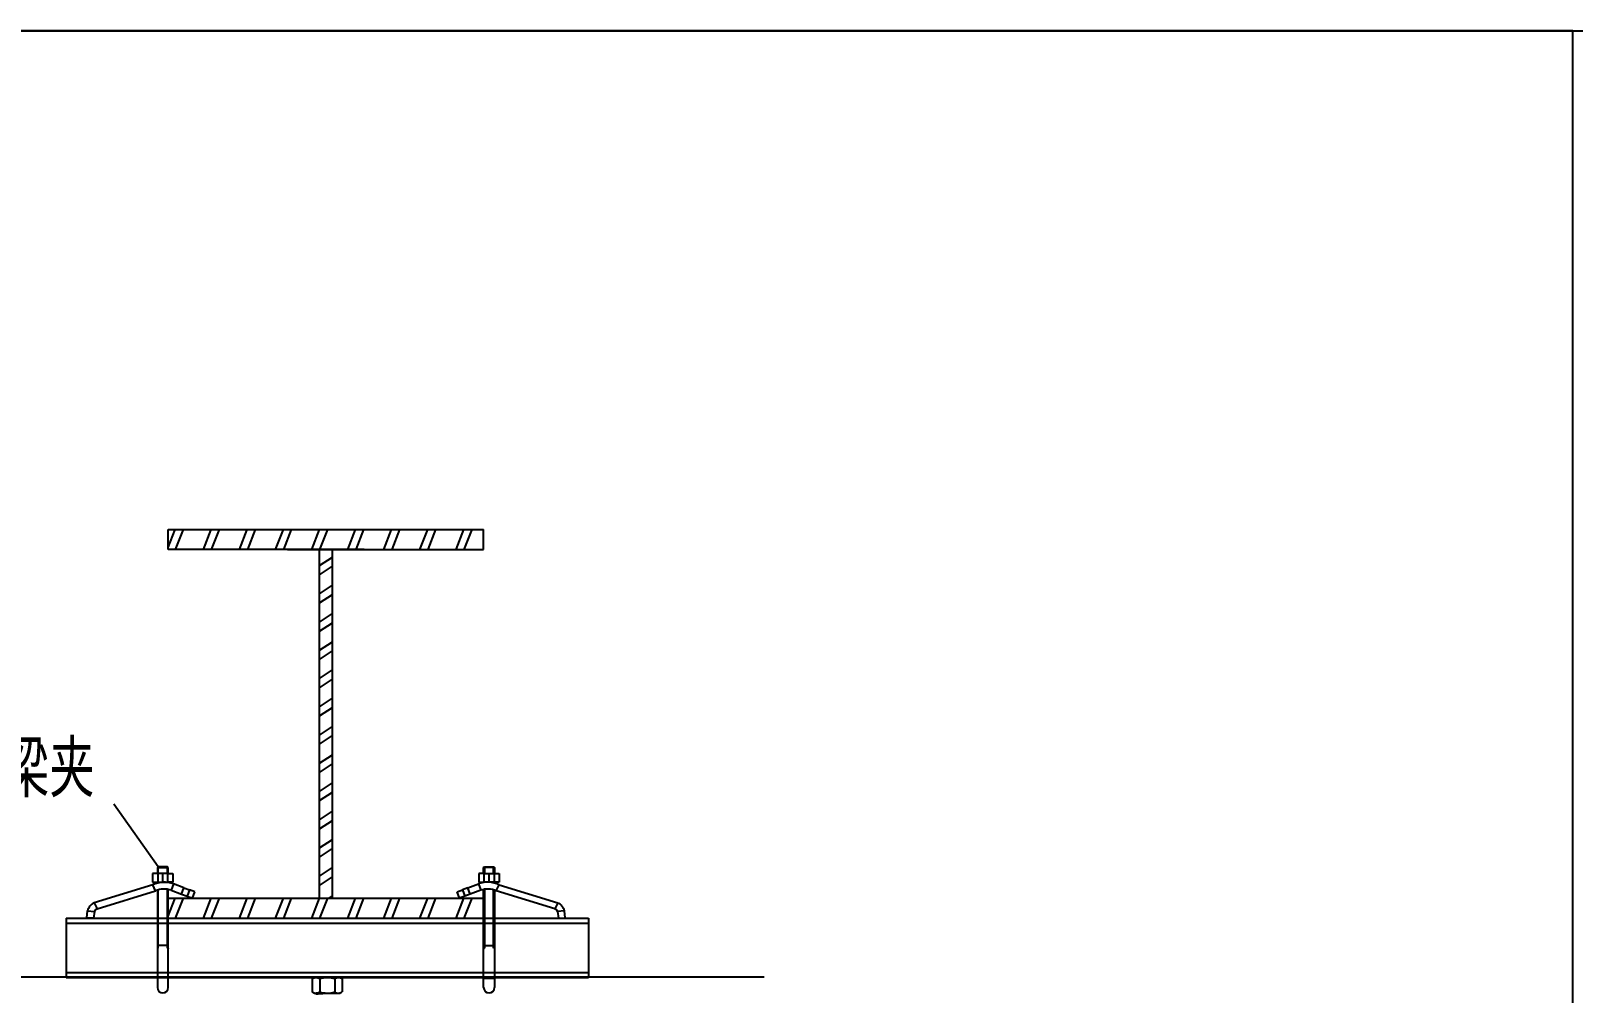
# Model space of a CAD drawing. Extents: x 1725261 to 1937680, y 860327 to 1571294.
# Drawn here: x 1829847 to 1840717, y 1216145 to 1222928 of the extents above; entities that cross this region are included whole.
import ezdxf

# ---------------------------------------------------------------- set-up
doc = ezdxf.new("R2010")
doc.units = 0
doc.header["$LTSCALE"] = 1000
doc.header["$MEASUREMENT"] = 0
doc.layers.add('W_DIM', color=4, linetype='Continuous')
doc.layers.add('walraven', color=7, linetype='Continuous')
doc.styles.get("Standard").update_dxf_attribs({"font": 'gbenor.shx', "bigfont": 'gbcbig.shx'})
doc.styles.add('wwp100', font='txt.shx', dxfattribs={"width": 0.7, "height": 400, "bigfont": 'hztxt.shx'})
doc.dimstyles.get("Standard").update_dxf_attribs({"dimtxt": 0.18, "dimasz": 0.18, "dimexe": 0.18, "dimexo": 0.0625, "dimgap": 0.09, "dimtad": 0, "dimtih": 1, "dimtoh": 1, "dimdec": 4, "dimzin": 0, "dimdsep": 46, "dimtxsty": 'Standard', "dimcen": 0.09, "dimadec": 0, "dimazin": 0, "dimtfac": 1, "dimtdec": 4, "dimtofl": 0, "dimtmove": 0, "dimatfit": 3, "dimfxl": 0, "dimtolj": 1, "dimtzin": 0, "dimarcsym": 0})

msp = doc.modelspace()

# ---------------------------------------------------------------- linework, layer by layer
at = {"color": 7}
for p, q in [((1816638.2, 1222928.1), (1863455.1, 1222928.1)), ((1840715.3, 1222928.1), (1816638.2, 1222928.1)), ((1840715.3, 1205507.8), (1840715.3, 1222928.1)), ((1840715.3, 1205507.8), (1840715.3, 1222928.1)), ((1840715.3, 1205507.8), (1840715.3, 1222928.1)), ((1830094.8, 1216673.3), (1830094.8, 1216255.9)), ((1830815, 1216673.3), (1833038.1, 1216673.3)), ((1833776.7, 1216673.3), (1833776.7, 1216255.9)), ((1831844.1, 1216145.9), (1832027.3, 1216145.9))]:
    msp.add_line(p, q, dxfattribs=at)
for p, q in [((1830815, 1219287.5), (1830863.7, 1219414.2)), ((1830815, 1219414.2), (1833038.1, 1219414.2)), ((1830815, 1219271.7), (1830815, 1219414.2)), ((1830866.8, 1219271.7), (1830921.6, 1219414.2)), ((1831063.2, 1219271.7), (1831118, 1219414.2)), ((1831121.1, 1219271.7), (1831175.9, 1219414.2)), ((1831317.5, 1219271.7), (1831372.3, 1219414.2)), ((1831375.4, 1219271.7), (1831430.2, 1219414.2)), ((1831571.8, 1219271.7), (1831626.6, 1219414.2)), ((1831629.7, 1219271.7), (1831684.5, 1219414.2)), ((1831826.1, 1219271.7), (1831881, 1219414.2)), ((1831884, 1219271.7), (1831938.9, 1219414.2)), ((1832080.4, 1219271.7), (1832135.3, 1219414.2)), ((1832138.4, 1219271.7), (1832193.2, 1219414.2)), ((1832334.8, 1219271.7), (1832389.6, 1219414.2)), ((1832392.7, 1219271.7), (1832447.5, 1219414.2)), ((1832589.1, 1219271.7), (1832643.9, 1219414.2)), ((1832647, 1219271.7), (1832701.8, 1219414.2)), ((1832843.4, 1219271.7), (1832898.2, 1219414.2)), ((1832901.3, 1219271.7), (1832956.1, 1219414.2)), ((1833038.1, 1219271.7), (1833038.1, 1219414.2)), ((1831881, 1216815.8), (1831881, 1219271.7)), ((1831972.1, 1216815.8), (1831972.1, 1219271.7)), ((1831881, 1219159.1), (1831972.1, 1219219.3)), ((1831881, 1219094.5), (1831972.1, 1219154.6)), ((1831881, 1218960.1), (1831972.1, 1219020.2)), ((1831881, 1218895.5), (1831972.1, 1218955.6)), ((1831881, 1218761), (1831972.1, 1218821.2)), ((1831881, 1218696.4), (1831972.1, 1218756.6)), ((1831881, 1218562), (1831972.1, 1218622.2)), ((1831881, 1218497.4), (1831972.1, 1218557.6)), ((1831881, 1218363), (1831972.1, 1218423.2)), ((1831881, 1218298.4), (1831972.1, 1218358.5)), ((1831881, 1218164), (1831972.1, 1218224.1)), ((1831881, 1218099.4), (1831972.1, 1218159.5)), ((1831881, 1217964.9), (1831972.1, 1218025.1)), ((1831881, 1217900.3), (1831972.1, 1217960.5)), ((1831881, 1217765.9), (1831972.1, 1217826.1)), ((1831881, 1217701.3), (1831972.1, 1217761.5)), ((1831881, 1217566.9), (1831972.1, 1217627.1)), ((1831881, 1217502.3), (1831972.1, 1217562.4)), ((1831881, 1217367.9), (1831972.1, 1217428)), ((1831881, 1217303.3), (1831972.1, 1217363.4)), ((1831881, 1217168.8), (1831972.1, 1217229)), ((1831881, 1217104.2), (1831972.1, 1217164.4)), ((1831881, 1216969.8), (1831972.1, 1217030)), ((1831881, 1216905.2), (1831972.1, 1216965.4)), ((1830815, 1216815.8), (1833038.1, 1216815.8)), ((1830815, 1216689.1), (1830863.7, 1216815.8)), ((1830866.8, 1216673.3), (1830921.6, 1216815.8)), ((1831063.2, 1216673.3), (1831118, 1216815.8)), ((1831121.1, 1216673.3), (1831175.9, 1216815.8)), ((1831317.5, 1216673.3), (1831372.3, 1216815.8)), ((1831375.4, 1216673.3), (1831430.2, 1216815.8)), ((1831571.8, 1216673.3), (1831626.6, 1216815.8)), ((1831629.7, 1216673.3), (1831684.5, 1216815.8)), ((1831826.1, 1216673.3), (1831881, 1216815.8)), ((1831884, 1216673.3), (1831938.9, 1216815.8)), ((1831949.2, 1216815.8), (1831972.1, 1216831)), ((1832080.4, 1216673.3), (1832135.3, 1216815.8)), ((1832138.4, 1216673.3), (1832193.2, 1216815.8)), ((1832334.8, 1216673.3), (1832389.6, 1216815.8)), ((1832392.7, 1216673.3), (1832447.5, 1216815.8)), ((1832589.1, 1216673.3), (1832643.9, 1216815.8)), ((1832647, 1216673.3), (1832701.8, 1216815.8)), ((1832843.4, 1216673.3), (1832898.2, 1216815.8)), ((1832901.3, 1216673.3), (1832956.1, 1216815.8))]:
    msp.add_line(p, q)
at = {"linetype": 'Continuous'}
for p, q in [((1830094.8, 1216673.3), (1833776.7, 1216673.3)), ((1830094.8, 1216637.6), (1833776.7, 1216637.6)), ((1830094.8, 1216291.5), (1833776.7, 1216291.5)), ((1830094.8, 1216255.9), (1833776.7, 1216255.9)), ((1831829.9, 1216247.7), (1831844.1, 1216255.9)), ((1831829.9, 1216247.7), (1831829.9, 1216154.1)), ((1831844.1, 1216255.9), (1832027.3, 1216255.9)), ((1831882.8, 1216247.7), (1831882.8, 1216154.1)), ((1831988.6, 1216247.7), (1831988.6, 1216154.1)), ((1832041.5, 1216247.7), (1832027.3, 1216255.9)), ((1832041.5, 1216247.7), (1832041.5, 1216154.1)), ((1831844.1, 1216145.9), (1831829.9, 1216154.1)), ((1832027.3, 1216145.9), (1832041.5, 1216154.1))]:
    msp.add_line(p, q, dxfattribs=at)
at = {"color": 2}
msp.add_line((1822621.6, 1216259.7), (1835014.3, 1216259.7), dxfattribs=at)
at = {"linetype": 'Continuous'}
for centre, start, end in [((1831856.5, 1216187.1), 262.59836, 263.36614), ((1832014.9, 1216187.1), 276.63385, 277.40314)]:
    msp.add_arc(centre, 41.2, start, end, dxfattribs=at)
for points, knots in [([(1831829.9, 1216247.7), (1831834.1, 1216250.1), (1831842.5, 1216254.2), (1831851.9, 1216255.9), (1831856.4, 1216255.9)], [0, 0, 0, 0, 0.5149312, 1, 1, 1, 1]), ([(1831856.4, 1216255.9), (1831860.9, 1216255.9), (1831870.2, 1216254.2), (1831878.7, 1216250.1), (1831882.8, 1216247.7)], [0, 0, 0, 0, 0.4850688, 1, 1, 1, 1]), ([(1831988.6, 1216247.7), (1831992.8, 1216250.1), (1832001.2, 1216254.2), (1832010.5, 1216255.9), (1832015.1, 1216255.9)], [0, 0, 0, 0, 0.5149312, 1, 1, 1, 1]), ([(1832015.1, 1216255.9), (1832019.6, 1216255.9), (1832028.9, 1216254.2), (1832037.3, 1216250.1), (1832041.5, 1216247.7)], [0, 0, 0, 0, 0.4850688, 1, 1, 1, 1]), ([(1831829.9, 1216154.1), (1831831.7, 1216153.1), (1831838.3, 1216149.5), (1831845.6, 1216147), (1831851.2, 1216146.3)], [0, 0, 0, 0, 0.2607399, 1, 1, 1, 1]), ([(1831994.6, 1216145.9), (1831989.1, 1216145.6), (1831966.2, 1216144.5), (1831927.4, 1216142.5), (1831888.8, 1216141), (1831865, 1216139), (1831856.9, 1216138.4), (1831854.4, 1216137.6)], [0.11280276, 0.11280276, 0.11280276, 0.11280276, 0.21833993, 0.54637953, 0.84847065, 0.94881238, 1, 1, 1, 1]), ([(1831856.4, 1216145.9), (1831860.9, 1216145.9), (1831870.2, 1216147.6), (1831878.7, 1216151.7), (1831882.8, 1216154.1)], [0, 0, 0, 0, 0.4850688, 1, 1, 1, 1]), ([(1831921.9, 1216145.9), (1831917.6, 1216145.7), (1831895.9, 1216144.9), (1831874.2, 1216144.6), (1831857.1, 1216141.8)], [0.58681215, 0.58681215, 0.58681215, 0.58681215, 0.66875117, 1, 1, 1, 1]), ([(1831988.6, 1216154.1), (1831992.8, 1216151.7), (1832001.2, 1216147.6), (1832010.5, 1216145.9), (1832015.1, 1216145.9)], [0, 0, 0, 0, 0.5149312, 1, 1, 1, 1]), ([(1832020.2, 1216146.3), (1832022.1, 1216146.5), (1832029.5, 1216148), (1832036.5, 1216151.2), (1832041.5, 1216154.1)], [0, 0, 0, 0, 0.2413187, 1, 1, 1, 1])]:
    msp.add_open_spline(points, degree=3, knots=knots, dxfattribs=at)
for points in [[(1831882.8, 1216247.7), (1831900, 1216252.6), (1831917.9, 1216255.9), (1831935.7, 1216255.9)], [(1831935.7, 1216255.9), (1831953.6, 1216255.9), (1831971.5, 1216252.6), (1831988.6, 1216247.7)], [(1831872.8, 1216145.9), (1831867.8, 1216145.5), (1831862.9, 1216145), (1831857.9, 1216144.2)], [(1831882.8, 1216154.1), (1831900, 1216149.2), (1831917.9, 1216145.9), (1831935.7, 1216145.9)], [(1831935.7, 1216145.9), (1831953.6, 1216145.9), (1831971.5, 1216149.2), (1831988.6, 1216154.1)]]:
    msp.add_open_spline(points, degree=3, dxfattribs=at)
at = {"layer": 'walraven'}
for p, q in [((1832197.1, 1219271.7), (1830815, 1219271.7)), ((1831656, 1219271.7), (1833038.1, 1219271.7))]:
    msp.add_line(p, q, dxfattribs=at)
at = {"layer": 'walraven', "color": 7, "linetype": 'Continuous'}
for p, q in [((1830740.9, 1216989), (1830705, 1216989)), ((1830705, 1216989), (1830705, 1216926.9)), ((1830743.3, 1217036.3), (1830738.5, 1217031.5)), ((1830738.5, 1217031.5), (1830738.5, 1216989)), ((1830740.9, 1216989), (1830740.9, 1216926.9)), ((1830812.6, 1216989), (1830740.9, 1216989)), ((1830810.2, 1217036.3), (1830743.3, 1217036.3)), ((1830815, 1217031.5), (1830810.2, 1217036.3)), ((1830812.6, 1216926.9), (1830812.6, 1216989)), ((1830812.6, 1216989), (1830848.5, 1216989)), ((1830815, 1216989), (1830815, 1217031.5)), ((1830848.5, 1216989), (1830848.5, 1216926.9)), ((1833040.5, 1216989), (1833004.6, 1216989)), ((1833004.6, 1216989), (1833004.6, 1216926.9)), ((1833038.1, 1217031.5), (1833042.9, 1217036.3)), ((1833038.1, 1216989), (1833038.1, 1217031.5)), ((1833040.5, 1216926.9), (1833040.5, 1216989)), ((1833040.5, 1216989), (1833112.2, 1216989)), ((1833042.9, 1217036.3), (1833109.8, 1217036.3)), ((1833109.8, 1217036.3), (1833114.6, 1217031.5)), ((1833112.2, 1216989), (1833112.2, 1216926.9)), ((1833112.2, 1216989), (1833148.1, 1216989)), ((1833114.6, 1217031.5), (1833114.6, 1216989)), ((1833148.1, 1216989), (1833148.1, 1216926.9)), ((1830705.6, 1216908.9), (1830293.2, 1216782.8)), ((1830313.4, 1216739.5), (1830725.8, 1216865.6)), ((1830705, 1216926.9), (1830740.9, 1216926.9)), ((1830738.5, 1216926.9), (1830738.5, 1216920.7)), ((1830738.5, 1216870.8), (1830738.5, 1216233.3)), ((1830740.9, 1216926.9), (1830812.6, 1216926.9)), ((1830745.1, 1216920.7), (1830745.1, 1216926.8)), ((1830745.1, 1216462.7), (1830745.1, 1216870.8)), ((1830808.4, 1216924.7), (1830808.4, 1216926.8)), ((1830808.4, 1216876.2), (1830808.4, 1216462.7)), ((1830848.5, 1216926.9), (1830812.6, 1216926.9)), ((1830815, 1216926.9), (1830815, 1216924.7)), ((1830815, 1216233.3), (1830815, 1216876.2)), ((1830835.5, 1216870.4), (1830909.6, 1216843.4)), ((1830926, 1216888.3), (1830851.8, 1216915.3)), ((1830926, 1216888.3), (1830964.9, 1216874.2)), ((1831001.9, 1216860.7), (1830964.9, 1216874.2)), ((1832851.2, 1216860.7), (1832888.2, 1216874.2)), ((1832927.1, 1216888.3), (1832888.2, 1216874.2)), ((1832927.1, 1216888.3), (1833001.2, 1216915.3)), ((1833017.6, 1216870.4), (1832943.4, 1216843.4)), ((1833004.6, 1216926.9), (1833040.5, 1216926.9)), ((1833038.1, 1216926.9), (1833038.1, 1216924.7)), ((1833038.1, 1216233.3), (1833038.1, 1216876.2)), ((1833112.2, 1216926.9), (1833040.5, 1216926.9)), ((1833044.7, 1216924.7), (1833044.7, 1216926.8)), ((1833044.7, 1216876.2), (1833044.7, 1216462.7)), ((1833108, 1216920.7), (1833108, 1216926.8)), ((1833108, 1216462.7), (1833108, 1216870.8)), ((1833148.1, 1216926.9), (1833112.2, 1216926.9)), ((1833114.6, 1216926.9), (1833114.6, 1216920.7)), ((1833114.6, 1216870.8), (1833114.6, 1216233.3)), ((1833539.7, 1216739.5), (1833127.2, 1216865.6)), ((1833147.4, 1216908.9), (1833559.9, 1216782.8)), ((1830909.6, 1216843.4), (1830948.5, 1216829.3)), ((1830948.5, 1216829.3), (1830985.5, 1216815.8)), ((1830985.5, 1216815.8), (1831001.9, 1216860.7)), ((1832867.6, 1216815.8), (1832851.2, 1216860.7)), ((1832904.5, 1216829.3), (1832867.6, 1216815.8)), ((1832943.4, 1216843.4), (1832904.5, 1216829.3)), ((1830240.8, 1216677.4), (1830245.9, 1216725)), ((1830288.4, 1216673.3), (1830240.8, 1216677.4)), ((1830294.7, 1216720.7), (1830288.4, 1216673.3)), ((1833558.3, 1216720.7), (1833564.7, 1216673.3)), ((1833564.7, 1216673.3), (1833612.3, 1216677.4)), ((1833612.3, 1216677.4), (1833607.2, 1216725)), ((1830815, 1216481.5), (1830738.5, 1216481.5)), ((1830745.1, 1216481.5), (1830738.5, 1216458.6)), ((1830808.4, 1216481.5), (1830815, 1216458.6)), ((1833044.7, 1216481.5), (1833038.1, 1216458.6)), ((1833038.1, 1216481.5), (1833114.6, 1216481.5)), ((1833108, 1216481.5), (1833114.6, 1216458.6)), ((1830738.5, 1216252.1), (1830738.5, 1216185.1)), ((1830815, 1216185.1), (1830815, 1216252.1)), ((1833038.1, 1216185.1), (1833038.1, 1216252.1)), ((1833114.6, 1216252.1), (1833114.6, 1216185.1))]:
    msp.add_line(p, q, dxfattribs=at)
at = {"layer": 'walraven', "color": 1, "linetype": 'Continuous'}
for p, q in [((1830738.5, 1217031.5), (1830776.7, 1217031.5)), ((1830745.1, 1216989), (1830745.1, 1217036.3)), ((1830776.7, 1217031.5), (1830815, 1217031.5)), ((1830808.4, 1217036.3), (1830808.4, 1216989)), ((1833076.3, 1217031.5), (1833038.1, 1217031.5)), ((1833044.7, 1217036.3), (1833044.7, 1216989)), ((1833114.6, 1217031.5), (1833076.3, 1217031.5)), ((1833108, 1216989), (1833108, 1217036.3)), ((1830725.8, 1216865.6), (1830705.6, 1216908.9)), ((1830851.8, 1216915.3), (1830835.5, 1216870.4)), ((1830909.6, 1216843.4), (1830926, 1216888.3)), ((1830964.9, 1216874.2), (1830948.5, 1216829.3)), ((1832888.2, 1216874.2), (1832904.5, 1216829.3)), ((1832943.4, 1216843.4), (1832927.1, 1216888.3)), ((1833001.2, 1216915.3), (1833017.6, 1216870.4)), ((1833127.2, 1216865.6), (1833147.4, 1216908.9)), ((1830293.2, 1216782.8), (1830313.4, 1216739.5)), ((1833559.9, 1216782.8), (1833539.7, 1216739.5)), ((1830245.9, 1216725), (1830294.7, 1216720.7)), ((1833607.2, 1216725), (1833558.3, 1216720.7)), ((1833038.1, 1216252.1), (1833114.6, 1216252.1))]:
    msp.add_line(p, q, dxfattribs=at)
at = {"layer": 'walraven', "color": 3, "linetype": 'Continuous'}
for p, q in [((1830776.7, 1216926.9), (1830776.7, 1216989)), ((1833076.3, 1216926.9), (1833076.3, 1216989))]:
    msp.add_line(p, q, dxfattribs=at)
at = {"layer": 'walraven', "color": 7, "linetype": 'Continuous'}
for centre, radius, start, end in [((1830786.4, 1216735.7), 191.2, 70, 115), ((1830786.4, 1216735.7), 143.4, 70, 115), ((1833066.6, 1216735.7), 191.2, 65, 110), ((1833066.6, 1216735.7), 143.4, 65, 110), ((1830329.5, 1216704.8), 86, 115, 166.46965), ((1830329.5, 1216704.8), 86, 115, 166.46965), ((1833523.6, 1216704.8), 86, 13.53035, 65), ((1830329.5, 1216704.8), 38.2, 115, 155.50346), ((1833523.6, 1216704.8), 38.2, 24.49654, 65), ((1830776.7, 1216185.1), 38.2, 180, 0), ((1833076.3, 1216185.1), 38.2, 180, 0)]:
    msp.add_arc(centre, radius, start, end, dxfattribs=at)

# ---------------------------------------------------------------- texts
at = {"layer": 'W_DIM', "color": 7, "style": 'wwp100', "width": 0.8}
msp.add_text('U型梁夹', height=400, dxfattribs=at).set_placement((1829034.5, 1217525.9))

# ---------------------------------------------------------------- leaders
at = {"color": 7}
msp.add_leader([(1830745.1, 1217036.3), (1830431.2, 1217477.4)], dimstyle='Standard', override={"dimgap": 100, "dimtad": 0}, dxfattribs=at)

doc.saveas('drawing.dxf')
